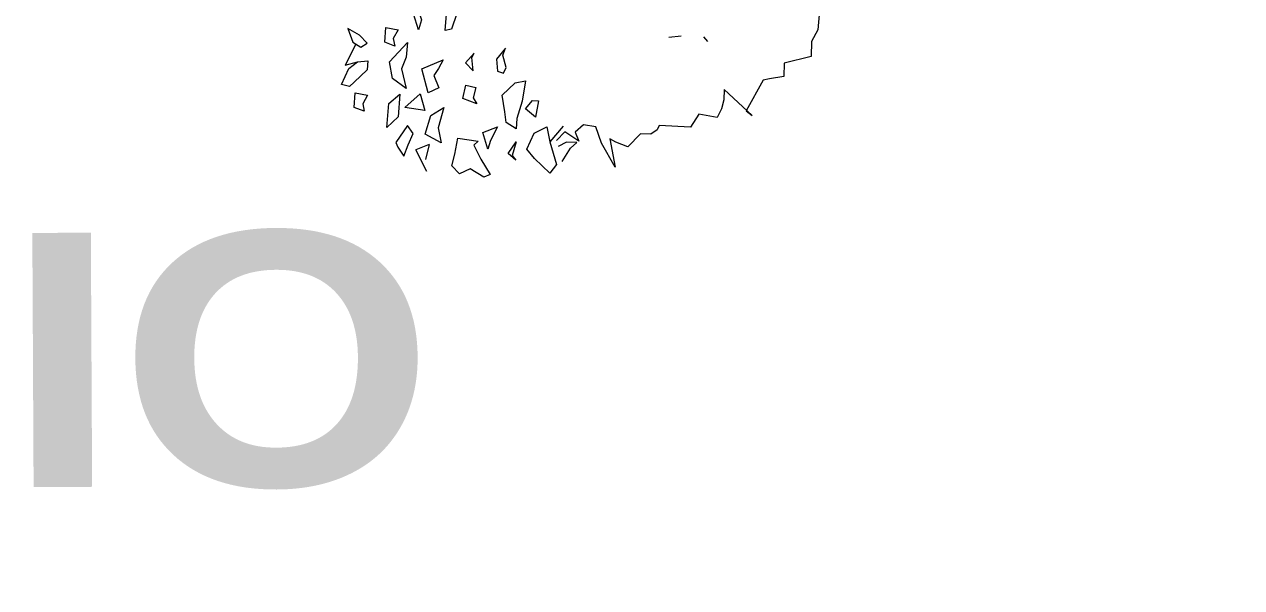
# Model space of a CAD drawing. Extents: x 604418 to 606014, y 1310869 to 1312555.
# Drawn here: x 605656.49 to 605665.59, y 1311092.97 to 1311097.18 of the extents above; entities that cross this region are included whole.
import ezdxf

# ---------------------------------------------------------------- set-up
doc = ezdxf.new("R2010")
doc.units = 0
doc.header["$MEASUREMENT"] = 0
doc.linetypes.add('SUBTERRANEO', pattern=[4.7625, 3.175, -1.5875])
doc.layers.get('0').update_dxf_attribs({"color": 10})
for name, color, linetype in [('0.CARTOGRAFIA', 8, 'Continuous'), ('TEXTO', 2, 'Continuous'), ('VPORTS', 7, 'Continuous')]:
    doc.layers.add(name, color=color, linetype=linetype)
doc.styles.add('ARIAL', font='')
doc.styles.get('ARIAL').set_extended_font_data('Arial Black', bold=True)
doc.linetypes.add('RAYAXXX', pattern='A,0.8,["XXX",Standard,S=0.08,R=0,X=0,Y=-0.04],-0.22', length=1.02)

# ---------------------------------------------------------------- blocks, each defined once
blk = doc.blocks.new('mmmm')
at = {"color": 57, "lineweight": 5}
for points in [[(579178.1617, 1339732.2928), (579178.411, 1339732.2796), (579178.4877, 1339732.2398), (579178.5837, 1339732.2398), (579178.6314, 1339732.0675), (579178.7178, 1339732.0675), (579178.7368, 1339731.9747), (579178.7465, 1339731.9349), (579178.9476, 1339731.829), (579178.9766, 1339731.8688), (579178.8135, 1339731.6833), (579178.8807, 1339731.6833), (579178.9381, 1339731.6701), (579178.9956, 1339731.6435), (579178.9766, 1339731.5244), (579179.0628, 1339731.4711), (579179.0584, 1339731.2695), (579179.0874, 1339731.2564), (579179.1161, 1339731.2166), (579179.1161, 1339731.1504), (579179.2023, 1339731.0708), (579179.1736, 1339730.9913), (579179.1543, 1339730.9515), (579179.3364, 1339730.9913), (579179.183, 1339730.8985), (579179.0776, 1339730.8587), (579179.0681, 1339730.7794), (579179.1161, 1339730.7264), (579179.1736, 1339730.7528), (579179.1161, 1339730.66), (579179.1736, 1339730.607)], [(579178.5051, 1339731.5679), (579178.4764, 1339731.5416)], [(579178.4764, 1339731.3958), (579178.4859, 1339731.3163)], [(579179.3077, 1339730.6468), (579179.2215, 1339730.6998), (579179.183, 1339730.7396), (579179.183, 1339730.6732), (579179.2118, 1339730.6202)], [(579179.0801, 1339730.6469), (579179.1838, 1339730.5652)], [(579179.2218, 1339729.783), (579179.2603, 1339729.6995)], [(579179.2218, 1339729.783), (579179.3206, 1339729.7633)], [(579179.3978, 1339729.773), (579179.2603, 1339729.6995)], [(579178.5862, 1339729.2918), (579178.7254, 1339729.2249), (579178.7002, 1339729.3057), (579178.6934, 1339729.3722), (579178.7511, 1339729.3696), (579178.8337, 1339729.2866), (579178.8612, 1339729.2587), (579178.8493, 1339729.2062), (579178.7458, 1339729.2506), (579178.7002, 1339729.3057)]]:
    blk.add_lwpolyline(points, dxfattribs=at)
for points in [[(579179.0868, 1339730.5429), (579179.1838, 1339730.5652), (579179.3296, 1339730.6118), (579179.3853, 1339730.5695), (579179.2945, 1339730.4675), (579179.2347, 1339730.4171), (579179.1312, 1339730.4615)], [(579178.9211, 1339730.4841), (579179.0259, 1339730.4662), (579178.975, 1339730.402), (579178.9194, 1339730.4443)], [(579179.0395, 1339730.3461), (579179.1066, 1339730.3431), (579179.0655, 1339730.2788), (579178.9978, 1339730.2683), (579178.8913, 1339730.2467), (579178.8088, 1339730.3297), (579178.7925, 1339730.3969), (579178.9259, 1339730.3778)], [(579179.2785, 1339730.3223), (579179.3084, 1339730.3474), (579179.2676, 1339730.2961), (579179.1904, 1339730.3465)], [(579178.6322, 1339730.2447), (579178.5849, 1339730.2603), (579178.6591, 1339730.204), (579178.7363, 1339730.2137), (579178.7476, 1339730.2531), (579178.71, 1339730.2679)], [(579179.1354, 1339730.1295), (579179.0957, 1339730.2225), (579179.1857, 1339730.1806), (579179.2425, 1339730.1646)], [(579179.281, 1339729.9508), (579179.1762, 1339729.9686), (579179.1919, 1339730.1006), (579179.2194, 1339730.0727), (579179.3078, 1339730.1218), (579179.4066, 1339730.1839), (579179.4238, 1339730.1433), (579179.372, 1339730.0528), (579179.4073, 1339729.985), (579179.357, 1339729.9339)], [(579178.8452, 1339730.0762), (579178.9118, 1339730.06), (579178.9514, 1339730.0847), (579178.9183, 1339729.9933), (579178.8328, 1339730.0105)], [(579178.6239, 1339730.0594), (579178.6887, 1339730.0035), (579178.7387, 1339730.0543), (579178.6521, 1339730.045)], [(579178.3417, 1339729.9659), (579178.3693, 1339729.9383), (579178.4734, 1339729.907), (579178.4811, 1339729.8669), (579178.3758, 1339729.8715)], [(579178.7337, 1339729.7229), (579178.6725, 1339729.8583), (579178.7287, 1339729.8295), (579178.7755, 1339729.8007), (579178.8538, 1339729.8371), (579178.8893, 1339729.769)], [(579178.9801, 1339729.8713), (579179.113, 1339729.8387), (579179.21, 1339729.8611), (579179.1573, 1339729.7571), (579179.034, 1339729.7892)], [(579178.3466, 1339729.6473), (579178.3483, 1339729.687), (579178.4166, 1339729.7107), (579178.4829, 1339729.6943)], [(579179.0035, 1339729.7508), (579178.9882, 1339729.6188), (579178.8965, 1339729.7157)], [(579179.1041, 1339729.6402), (579179.216, 1339729.5688), (579179.2455, 1339729.5809), (579179.3035, 1339729.6213), (579179.2292, 1339729.6479), (579179.1538, 1339729.6779)], [(579178.8636, 1339729.6243), (579178.8021, 1339729.5342), (579178.6956, 1339729.5125), (579178.5663, 1339729.6243), (579178.6619, 1339729.6201), (579178.7373, 1339729.5901)], [(579178.5915, 1339729.5435), (579178.5693, 1339729.4783), (579178.4735, 1339729.4826), (579178.4868, 1339729.5617), (579178.543, 1339729.5325)], [(579178.9033, 1339729.5851), (579179.0494, 1339729.5786), (579179.1193, 1339729.5079), (579178.9651, 1339729.5148)], [(579178.605, 1339729.3231), (579178.5781, 1339729.3641), (579178.5278, 1339729.3133), (579178.4861, 1339729.2355), (579178.5739, 1339729.2715)], [(579179.0191, 1339729.3577), (579178.997, 1339729.2925), (579178.9011, 1339729.2967), (579178.9144, 1339729.3758), (579178.9706, 1339729.3467)]]:
    blk.add_lwpolyline(points, close=True, dxfattribs=at)

msp = doc.modelspace()

# ---------------------------------------------------------------- linework, layer by layer
at = {"color": 32}
for centre, radius, start, end in [((607670.5799, 1312411.0635), 2370.634, 211.4271084, 213.6858108), ((607554.0407, 1312334.0046), 2239.8813, 211.2750386, 214.7514288), ((607547.3382, 1312328.4228), 2239.8813, 211.2750386, 214.7514288)]:
    msp.add_arc(centre, radius, start, end, dxfattribs=at)
at = {"color": 7, "linetype": 'SUBTERRANEO'}
for centre, radius, start, end in [((607666.5497, 1312409.1606), 2370.634, 211.4271084, 214.7036267), ((607550.6501, 1312331.3874), 2239.8813, 211.2750386, 214.7514288)]:
    msp.add_arc(centre, radius, start, end, dxfattribs=at)
at = {"layer": 'VPORTS', "color": 251, "linetype": 'RAYAXXX', "ltscale": 10}
msp.add_arc((607542.2288, 1312325.2078), 2239.8813, 211.5963671, 214.7514288, dxfattribs=at)

# ---------------------------------------------------------------- block references
at = {"layer": '0.CARTOGRAFIA', "color": 7, "linetype": 'Continuous', "xscale": 1.15518419973696, "yscale": 1.15518419973696, "zscale": 1.15518419973696, "rotation": 268.400513415946}
msp.add_blockref('mmmm', (-922696.9305, 2023092.9144), dxfattribs=at)

# ---------------------------------------------------------------- texts
at = {"layer": 'TEXTO', "color": 8, "style": 'ARIAL'}
msp.add_text('LOTE BALDIO', height=1.900626, rotation=0.28824, dxfattribs=at).set_placement((605638.9647, 1311093.6318))

doc.saveas('drawing.dxf')
